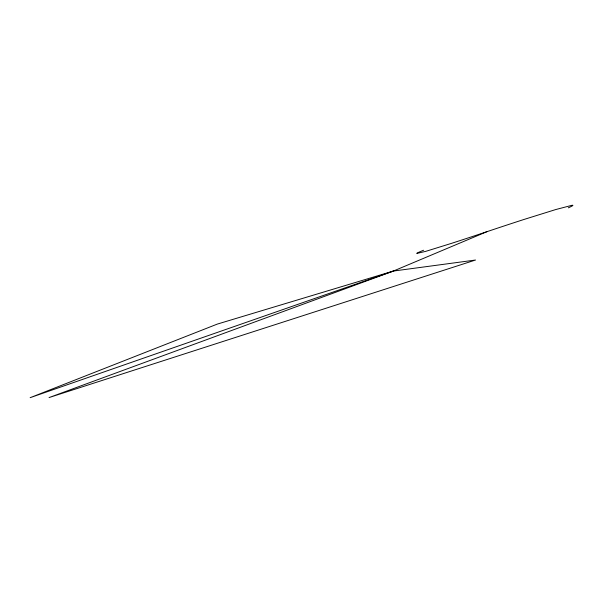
<?xml version="1.0" encoding="UTF-8"?>
<svg xmlns="http://www.w3.org/2000/svg" width="603" height="603" viewBox="0 0 603 603"><rect width="100%" height="100%" fill="white"/><g stroke="black" fill="none" stroke-linecap="round" stroke-linejoin="round"><path stroke-width="0.9" d="M393.352 271.064L30.15 397.679L217.314 324.09L393.352 271.064L475.533 260.029L49.062 397.565L393.352 271.064L486.885 231.695A236.165 3.882 -19.4 0 1 524.226 219.386L555.778 209.543L571.878 205.321A242.481 4.093 -19.4 0 1 568.312 207.839M423.585 250.237A200.686 2.766 -19.3 0 0 416.726 253.464L425.673 251.376L451.338 243.408A205.397 2.887 -19.3 0 0 486.885 231.695"/></g></svg>
